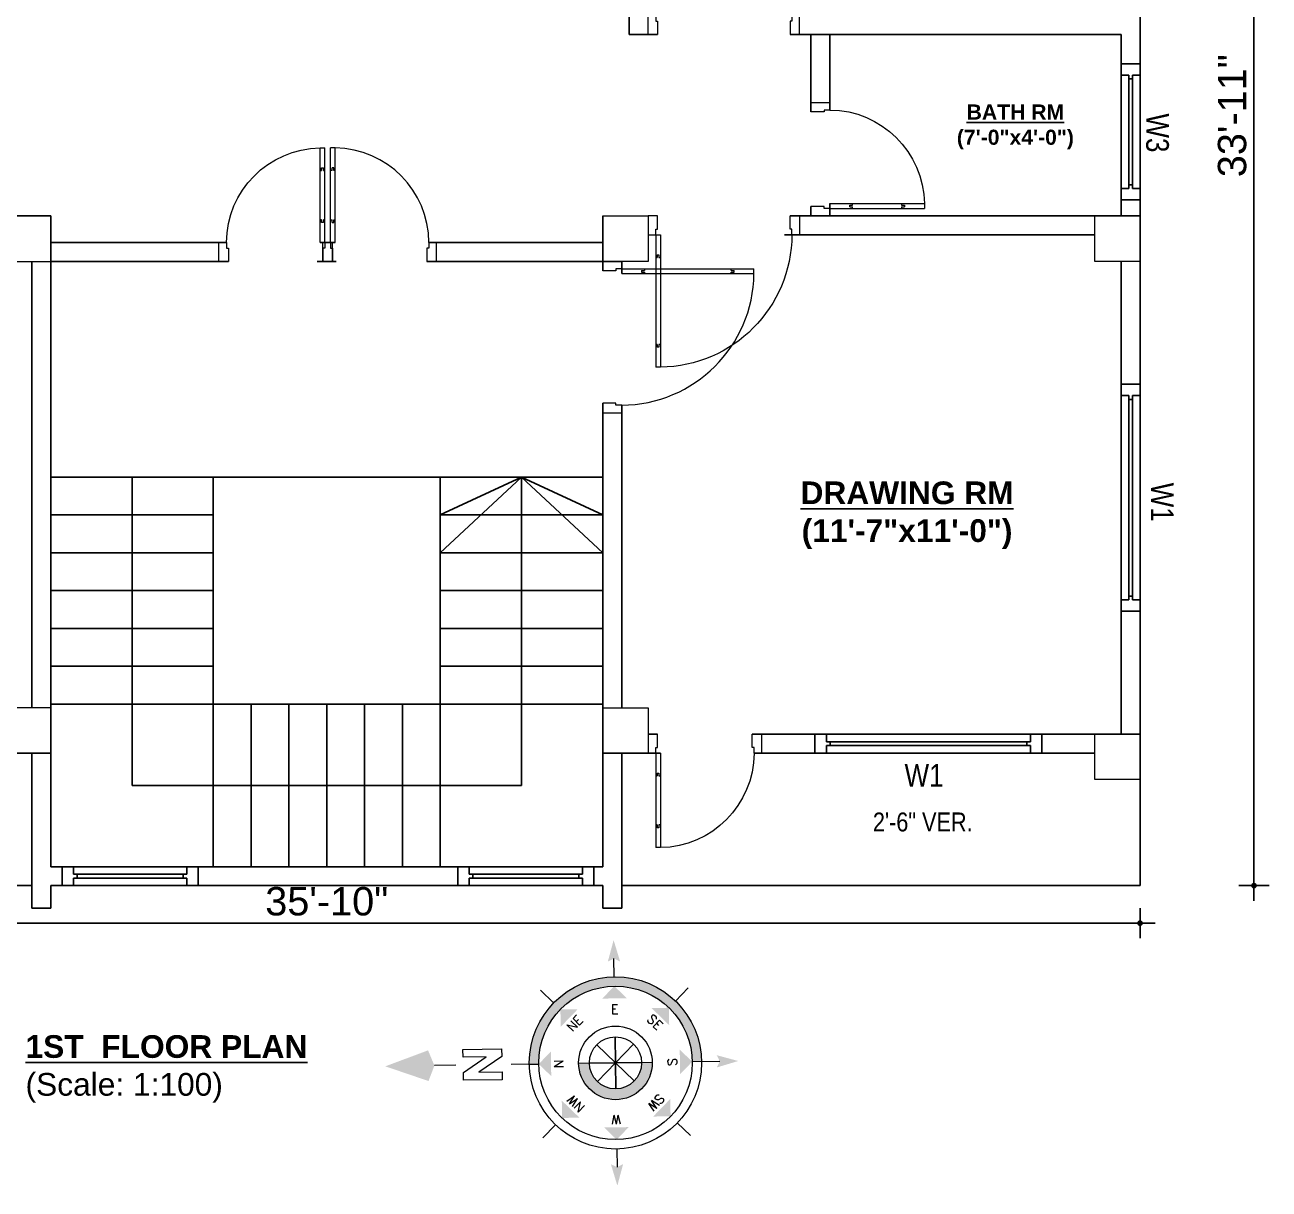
# Model space of a CAD drawing. Header units: inches. Extents: x -4010 to 92088, y -38563 to -1318.
# Drawn here: x 42290.3 to 42619.2, y -26088.3 to -25780.6 of the extents above; entities that cross this region are included whole.
import ezdxf
from ezdxf.enums import TextEntityAlignment as Align

# ---------------------------------------------------------------- set-up
doc = ezdxf.new("R2010")
doc.units = ezdxf.units.IN
doc.header["$MEASUREMENT"] = 0
doc.header["$PDMODE"] = 99
for name, color, linetype, lineweight in [('1-FOUNDATION DIM', 31, 'Continuous', 5), ('Colour 09', 210, 'Continuous', 9), ('DIM', 7, 'Continuous', 15), ('door', 132, 'Continuous', 15)]:
    doc.layers.add(name, color=color, linetype=linetype, lineweight=lineweight)
for name, color, linetype in [('Brick wall', 3, 'Continuous'), ('col', 5, 'Continuous'), ('Door_Win', 3, 'Continuous'), ('TEX', 7, 'Continuous'), ('WINDOOR', 7, 'Continuous')]:
    doc.layers.add(name, color=color, linetype=linetype)
doc.styles.add('ARIAL', font='arial.ttf')
doc.styles.add('ROMANS', font='romans')
doc.styles.get("Standard").update_dxf_attribs({"font": 'ARIALN.TTF'})
doc.dimstyles.new('3-8', dxfattribs={"dimscale": 1.25, "dimtxt": 6, "dimasz": 2, "dimexe": 0.18, "dimexo": 6, "dimgap": 0, "dimtad": 0, "dimdec": 0, "dimzin": 3, "dimdsep": 46, "dimlunit": 3, "dimtxsty": 'ARIAL', "dimblk": 'DD', "dimcen": 1, "dimse1": 1, "dimse2": 1, "dimclrd": 256, "dimclrt": 256, "dimadec": 0, "dimazin": 0, "dimtfac": 0.5, "dimtdec": 0, "dimtmove": 2, "dimatfit": 0, "dimfxl": 0.18, "dimtvp": 0.75, "dimfrac": 1, "dimtolj": 1, "dimtzin": 0, "dimarcsym": 0})

# ---------------------------------------------------------------- blocks, each defined once
blk = doc.blocks.new('A$C30843580')
at = {"layer": 'Colour 09'}
for p, q in [((0, 12), (12, 12)), ((0, 0), (0, 12)), ((12, 12), (12, 0)), ((12, 0), (0, 0))]:
    blk.add_line(p, q, dxfattribs=at)
blk = doc.blocks.new('D40')
at = {"layer": 'door'}
for p, q in [((2, 5), (2, 39.97)), ((3.25, 39.97), (2, 39.97)), ((3.25, 5), (3.25, 39.97)), ((2.4, 33.97), (2, 33.97)), ((2.4, 33.97), (2.4, 34.72)), ((2.85, 34.72), (2.4, 34.72)), ((2.85, 33.97), (2.85, 34.72)), ((3.25, 33.97), (2.85, 33.97)), ((2, 11), (2.4, 11)), ((2.4, 10.25), (2.4, 11)), ((2.4, 10.25), (2.85, 10.25)), ((2.85, 10.25), (2.85, 11)), ((2.85, 11), (3.25, 11)), ((0, 0), (0, 5)), ((0, 5), (2, 5)), ((2, 5), (2, 3.5)), ((2, 5), (3.25, 5)), ((2, 3.5), (2.5, 3.5)), ((2.5, 3.5), (2.5, 0)), ((38, 3.5), (37.5, 3.5)), ((37.5, 3.5), (37.5, 0)), ((40, 5), (38, 5)), ((38, 5), (38, 3.5)), ((40, 0), (40, 5)), ((2.5, 0), (0, 0)), ((37.5, 0), (40, 0))]:
    blk.add_line(p, q, dxfattribs=at)
blk.add_arc((2.88, 4.86), 35.12, 0.2318, 89.393, dxfattribs=at)
blk = doc.blocks.new('D30')
at = {"layer": 'door'}
for p, q in [((2, 5), (2, 29.97)), ((3.25, 29.97), (2, 29.97)), ((3.25, 5), (3.25, 29.97)), ((2.4, 23.97), (2, 23.97)), ((2.4, 23.97), (2.4, 24.72)), ((2.85, 24.72), (2.4, 24.72)), ((2.85, 23.97), (2.85, 24.72)), ((3.25, 23.97), (2.85, 23.97)), ((2, 11), (2.4, 11)), ((2.4, 10.25), (2.4, 11)), ((2.4, 10.25), (2.85, 10.25)), ((2.85, 10.25), (2.85, 11)), ((2.85, 11), (3.25, 11)), ((0, 0), (0, 5)), ((0, 5), (2, 5)), ((2, 5), (2, 3.5)), ((2, 5), (3.25, 5)), ((2, 3.5), (2.5, 3.5)), ((2.5, 3.5), (2.5, 0)), ((28, 3.5), (27.5, 3.5)), ((27.5, 3.5), (27.5, 0)), ((30, 5), (28, 5)), ((28, 5), (28, 3.5)), ((30, 0), (30, 5)), ((2.5, 0), (0, 0)), ((27.5, 0), (30, 0))]:
    blk.add_line(p, q, dxfattribs=at)
blk.add_arc((2.89, 4.86), 25.11, 0.3204, 89.1727, dxfattribs=at)
blk = doc.blocks.new('W-1')
at = {"layer": 'WINDOOR'}
for p, q in [((-60, 0), (-60, -5)), ((-60, 0), (-57, 0)), ((-60, 0), (0, 0)), ((-57, 0), (-57, -2)), ((-3, 0), (-3, -2)), ((0, 0), (0, -5)), ((-57, -2), (-3, -2)), ((-57, -3), (-57, -5)), ((-57, -3), (-3, -3)), ((-56, -2), (-56, -3)), ((-4, -2), (-4, -3)), ((-3, -3), (-3, -5)), ((-57, -5), (-60, -5)), ((-60, -5), (0, -5)), ((0, -5), (-3, -5))]:
    blk.add_line(p, q, dxfattribs=at)
blk = doc.blocks.new('W-3FT')
at = {"layer": 'WINDOOR'}
for p, q in [((-36, 0), (-36, -5)), ((-36, 0), (-33, 0)), ((-36, 0), (0, 0)), ((-33, 0), (-33, -2)), ((-3, 0), (-3, -2)), ((0, 0), (0, -5)), ((-33, -2), (-3, -2)), ((-33, -3), (-33, -5)), ((-33, -3), (-3, -3)), ((-32, -2), (-32, -3)), ((-4, -2), (-4, -3)), ((-3, -3), (-3, -5)), ((-33, -5), (-36, -5)), ((-36, -5), (0, -5)), ((0, -5), (-3, -5))]:
    blk.add_line(p, q, dxfattribs=at)
blk = doc.blocks.new('DD')
for p, q in [((0, 1.6), (0, -1.6)), ((-1.6, 0), (1.6, 0))]:
    blk.add_line(p, q)
at = {"const_width": 0.3}
blk.add_lwpolyline([(-0.15, 0, 1), (0.15, 0, 1)], format="xyb", close=True, dxfattribs=at)
blk = doc.blocks.new('*D844')
at = {"layer": 'col', "lineweight": -2}
blk.add_line((42615.16, -25603.59), (42615.16, -26005.59), dxfattribs=at)
at = {"layer": 'Defpoints', "color": 0}
for p in [(42585.05, -25601.09), (42585.05, -26008.09), (42615.16, -26008.09)]:
    blk.add_point(p, dxfattribs=at)
at = {"layer": 'col', "lineweight": -2, "xscale": 2.5, "yscale": 2.5, "zscale": 2.5}
for p, rotation in [((42615.16, -25601.09), 90), ((42615.16, -26008.09), 270)]:
    blk.add_blockref('DD', p, dxfattribs=dict(at, rotation=rotation))
at = {"layer": 'col', "insert": (42609.41, -25804.59), "char_height": 7.5, "attachment_point": 5, "rotation": 90, "style": 'ARIAL'}
blk.add_mtext('\\A1;33\'-11"', dxfattribs=at)
blk = doc.blocks.new('Anno_North_J_Metric')
at = {"linetype": 'ByBlock', "lineweight": -2}
h = blk.add_hatch(color=0, dxfattribs=at)
h.paths.add_polyline_path([(-4.167, 0), (-4.679, 0, 1), (4.679, 0), (4.167, 0, -1)])
h.paths.add_polyline_path([(1.414, 0), (2, 0, 1), (-2, 0), (-1.414, 0, -1)])
at = {"color": 0, "linetype": 'ByBlock', "lineweight": -2}
for p, q in [((0, 4.679), (0, 5.667)), ((-3.308, 3.308), (-4.007, 4.007)), ((3.308, 3.308), (4.007, 4.007)), ((0, 1.414), (0, -1.414)), ((0, -1.414), (0, 1.414)), ((-1, 1), (1, -1)), ((-1, -1), (1, 1)), ((1, -1), (-1, 1)), ((1, 1), (-1, -1)), ((6.169, 0.401), (6.169, 0.821)), ((6.169, 0.821), (8.269, 0.821)), ((8.269, 0.821), (8.269, 0.401)), ((-4.679, 0), (-5.667, 0)), ((-4.679, 0), (-4.167, 0)), ((-1.414, 0), (-2, 0)), ((-1.414, 0), (1.414, 0)), ((1.414, 0), (-1.414, 0)), ((1.414, 0), (2, 0)), ((4.679, 0), (4.167, 0)), ((4.679, 0), (5.667, 0)), ((7.429, 0.401), (6.169, 0.401)), ((6.169, -0.439), (7.429, 0.401)), ((8.269, 0.401), (7.009, -0.439)), ((8.667, 0), (9.833, 0)), ((6.169, -0.859), (6.169, -0.439)), ((7.009, -0.439), (8.269, -0.439)), ((8.269, -0.439), (8.269, -0.859)), ((8.269, -0.859), (6.169, -0.859)), ((-3.308, -3.308), (-4.007, -4.007)), ((3.308, -3.308), (4.007, -4.007)), ((0, -4.679), (0, -5.667))]:
    blk.add_line(p, q, dxfattribs=at)
for radius in [4.679, 4.167, 2, 1.414]:
    blk.add_circle((0, 0), radius, dxfattribs=at)
for points in [[(-0.333, 5.5), (0, 5.667), (0, 6.667)], [(0, 6.667), (0.333, 5.5), (0, 5.667)], [(0, 4.167), (0.667, 3.5), (-0.667, 3.5)], [(-2.946, 2.946), (-2.003, 2.946), (-2.946, 2.003)], [(2.946, 2.946), (2.946, 2.003), (2.003, 2.946)], [(12.5, 0), (10.167, 0.833), (9.833, 0)], [(-6.667, 0), (-5.5, 0.333), (-5.667, 0)], [(-5.5, -0.333), (-5.667, 0), (-6.667, 0)], [(-4.167, 0), (-3.5, 0.667), (-3.5, -0.667)], [(4.167, 0), (3.5, -0.667), (3.5, 0.667)], [(9.833, 0), (10.167, -0.833), (12.5, 0)], [(-2.946, -2.946), (-2.946, -2.003), (-2.003, -2.946)], [(2.946, -2.946), (2.003, -2.946), (2.946, -2.003)], [(0, -4.167), (-0.667, -3.5), (0.667, -3.5)], [(0, -6.667), (-0.333, -5.5), (0, -5.667)], [(0.333, -5.5), (0, -5.667), (0, -6.667)]]:
    blk.add_solid(points, dxfattribs=at)
at = {"color": 0, "linetype": 'ByBlock', "lineweight": -2, "style": 'ROMANS'}
blk.add_text('W', height=0.5, dxfattribs=at).set_placement((0, 2.833), align=Align.CENTER)
for s, rotation, p in [('SW', 45, (-2.003, 2.003)), ('NW', 315, (2.003, 2.003)), ('S', 270, (-3.333, 0)), ('N', 270, (2.833, 0)), ('SE', 135, (-2, -2)), ('NE', 225, (2, -2)), ('E', 180, (0, -2.667))]:
    blk.add_text(s, height=0.5, rotation=rotation, dxfattribs=at).set_placement(p, align=Align.CENTER)
blk = doc.blocks.new('*D845')
at = {"layer": 'Defpoints', "color": 0}
for p in [(42155.05, -26008.09), (42585.05, -26008.09), (42585.05, -26018.02)]:
    blk.add_point(p, dxfattribs=at)
at = {"layer": 'Door_Win', "lineweight": -2}
blk.add_line((42157.55, -26018.02), (42582.55, -26018.02), dxfattribs=at)
at = {"layer": 'Door_Win', "lineweight": -2, "xscale": 2.5, "yscale": 2.5, "zscale": 2.5, "rotation": 180}
blk.add_blockref('DD', (42155.05, -26018.02), dxfattribs=at)
at = {"layer": 'Door_Win', "lineweight": -2, "xscale": 2.5, "yscale": 2.5, "zscale": 2.5}
blk.add_blockref('DD', (42585.05, -26018.02), dxfattribs=at)
at = {"layer": 'Door_Win', "insert": (42370.05, -26012.28), "char_height": 7.5, "attachment_point": 5, "style": 'ARIAL'}
blk.add_mtext('\\A1;35\'-10"', dxfattribs=at)

msp = doc.modelspace()

# ---------------------------------------------------------------- linework, layer by layer
at = {"layer": 'Brick wall'}
for p, q in [((42585.049, -25980.089), (42585.049, -25642.089)), ((42585.049, -25642.089), (42585.049, -25980.089)), ((42450.009, -25706.089), (42450.009, -25783.089)), ((42450.009, -25706.089), (42450.009, -25783.089)), ((42450.009, -25783.089), (42457.509, -25783.089)), ((42457.509, -25783.089), (42450.009, -25783.089)), ((42492.509, -25783.089), (42498.049, -25783.089)), ((42498.049, -25783.089), (42492.509, -25783.089)), ((42496.049, -25783.089), (42580.049, -25783.089)), ((42580.049, -25783.089), (42496.049, -25783.089)), ((42498.049, -25803.589), (42498.049, -25783.089)), ((42498.049, -25783.089), (42498.049, -25803.589)), ((42503.049, -25803.089), (42503.049, -25783.089)), ((42503.049, -25783.089), (42503.049, -25803.089)), ((42580.049, -25831.089), (42580.049, -25783.089)), ((42580.049, -25783.089), (42580.049, -25831.089)), ((42498.049, -25831.089), (42498.049, -25828.589)), ((42498.049, -25828.589), (42498.049, -25831.089)), ((42503.049, -25831.089), (42503.049, -25827.839)), ((42503.049, -25827.839), (42503.049, -25831.089)), ((42282.589, -25831.089), (42297.089, -25831.089)), ((42297.089, -25831.089), (42297.089, -25845.589)), ((42443.009, -25831.089), (42443.009, -25845.589)), ((42443.009, -25831.089), (42443.009, -25845.589)), ((42585.049, -25831.089), (42492.509, -25831.089)), ((42496.049, -25831.089), (42585.049, -25831.089)), ((42297.089, -25838.089), (42343.549, -25838.089)), ((42368.299, -25838.089), (42372.299, -25838.089)), ((42397.049, -25838.089), (42443.009, -25838.089)), ((42410.549, -25838.089), (42443.009, -25838.089)), ((42443.009, -25838.089), (42410.549, -25838.089)), ((42491.049, -25836.089), (42573.049, -25836.089)), ((42573.049, -25836.089), (42493.009, -25836.089)), ((42292.089, -25843.089), (42292.089, -25846.339)), ((42292.089, -25843.089), (42292.089, -25961.089)), ((42297.089, -25843.089), (42297.089, -25845.589)), ((42297.089, -25843.089), (42297.089, -26003.089)), ((42297.089, -25843.089), (42344.049, -25843.089)), ((42369.049, -25843.089), (42371.549, -25843.089)), ((42396.549, -25843.089), (42443.009, -25843.089)), ((42410.049, -25843.089), (42443.009, -25843.089)), ((42443.009, -25843.089), (42410.049, -25843.089)), ((42443.009, -25843.089), (42443.009, -25845.589)), ((42448.009, -25843.089), (42448.009, -25846.339)), ((42448.009, -25843.089), (42448.009, -25846.339)), ((42580.049, -25968.089), (42580.049, -25843.089)), ((42580.049, -25843.089), (42580.049, -25968.089)), ((42443.009, -25880.589), (42443.009, -26003.089)), ((42443.009, -25880.589), (42443.009, -26003.089)), ((42448.009, -25881.089), (42448.009, -25961.089)), ((42448.009, -25881.089), (42448.009, -25961.089)), ((42297.089, -25900.129), (42443.009, -25900.129)), ((42443.009, -25900.129), (42297.089, -25900.129)), ((42340.049, -25900.129), (42340.049, -26003.089)), ((42400.049, -25900.129), (42400.049, -26003.089)), ((42400.049, -25900.129), (42400.049, -26003.089)), ((42297.089, -25910.129), (42340.049, -25910.129)), ((42400.049, -25910.129), (42443.009, -25910.129)), ((42443.009, -25910.129), (42400.049, -25910.129)), ((42297.089, -25920.129), (42340.049, -25920.129)), ((42400.049, -25920.129), (42443.009, -25920.129)), ((42443.009, -25920.129), (42400.049, -25920.129)), ((42297.089, -25930.129), (42340.049, -25930.129)), ((42400.049, -25930.129), (42443.009, -25930.129)), ((42443.009, -25930.129), (42400.049, -25930.129)), ((42297.089, -25940.129), (42340.049, -25940.129)), ((42400.049, -25940.129), (42443.009, -25940.129)), ((42443.009, -25940.129), (42400.049, -25940.129)), ((42297.089, -25950.129), (42340.049, -25950.129)), ((42400.049, -25950.129), (42443.009, -25950.129)), ((42443.009, -25950.129), (42400.049, -25950.129)), ((42297.089, -25960.129), (42443.009, -25960.129)), ((42443.009, -25960.129), (42297.089, -25960.129)), ((42350.049, -25960.129), (42350.049, -26003.089)), ((42360.049, -25960.129), (42360.049, -26003.089)), ((42370.049, -25960.129), (42370.049, -26003.089)), ((42380.049, -25960.129), (42380.049, -26003.089)), ((42390.049, -25960.129), (42390.049, -26003.089)), ((42390.049, -25960.129), (42390.049, -26003.089)), ((42455.009, -25968.089), (42457.509, -25968.089)), ((42457.509, -25968.089), (42455.009, -25968.089)), ((42482.509, -25968.089), (42585.049, -25968.089)), ((42585.049, -25968.089), (42482.509, -25968.089)), ((42281.839, -25973.089), (42297.089, -25973.089)), ((42292.089, -25973.089), (42292.089, -26014.089)), ((42443.009, -25973.089), (42458.259, -25973.089)), ((42458.259, -25973.089), (42443.009, -25973.089)), ((42448.009, -25973.089), (42448.009, -26008.089)), ((42448.009, -25973.089), (42448.009, -26014.089)), ((42483.009, -25973.089), (42573.049, -25973.089)), ((42573.049, -25973.089), (42483.009, -25973.089)), ((42297.089, -26003.089), (42443.009, -26003.089)), ((42443.009, -26003.089), (42297.089, -26003.089)), ((42297.089, -26008.089), (42443.009, -26008.089)), ((42443.009, -26008.089), (42297.089, -26008.089)), ((42297.089, -26008.089), (42297.089, -26014.015)), ((42443.009, -26008.089), (42443.009, -26013.824))]:
    msp.add_line(p, q, dxfattribs=at)
at = {"layer": 'col'}
for p, q in [((42367.549, -25843.089), (42369.049, -25843.089)), ((42371.549, -25843.089), (42372.549, -25843.089)), ((42318.569, -25910.129), (42318.569, -25900.129)), ((42318.569, -25900.129), (42318.569, -25981.609)), ((42400.049, -25920.129), (42421.529, -25900.129)), ((42400.049, -25910.129), (42421.529, -25900.129)), ((42421.529, -25910.129), (42421.529, -25900.129)), ((42421.529, -25900.129), (42421.529, -25981.609)), ((42421.529, -25900.129), (42443.009, -25920.129)), ((42421.529, -25900.129), (42443.009, -25910.129)), ((42443.009, -25910.129), (42400.049, -25910.129)), ((42443.009, -25920.129), (42400.049, -25920.129)), ((42585.049, -25980.089), (42585.049, -26008.089)), ((42350.049, -25981.609), (42318.569, -25981.609)), ((42318.569, -25981.609), (42421.529, -25981.609)), ((42292.089, -26008.089), (42155.049, -26008.089)), ((42448.009, -26008.089), (42585.049, -26008.089)), ((42448.009, -26008.089), (42585.049, -26008.089)), ((42292.089, -26014.089), (42297.089, -26014.089))]:
    msp.add_line(p, q, dxfattribs=at)
at = {"layer": 'Door_Win'}
for p, q in [((42443.009, -26008.089), (42443.009, -26014.089)), ((42292.089, -26014.089), (42297.089, -26014.015)), ((42443.009, -26014.089), (42448.009, -26014.089))]:
    msp.add_line(p, q, dxfattribs=at)

# ---------------------------------------------------------------- block references
at = {"layer": '1-FOUNDATION DIM'}
for name, p in [('D40', (42455.009, -25783.089)), ('D30', (42369.049, -25843.089))]:
    msp.add_blockref(name, p, dxfattribs=at)
at = {"layer": '1-FOUNDATION DIM', "xscale": -1}
for name, p, rotation in [('D30', (42498.049, -25831.089), 270), ('D40', (42455.009, -25831.089), 180), ('D40', (42455.009, -25831.089), 180), ('D30', (42455.009, -25968.089), 180)]:
    msp.add_blockref(name, p, dxfattribs=dict(at, rotation=rotation))
msp.add_blockref('D30', (42371.549, -25843.089), dxfattribs=at)
at = {"layer": '1-FOUNDATION DIM', "rotation": 270}
msp.add_blockref('D40', (42443.009, -25843.089), dxfattribs=at)
at = {"layer": 'Brick wall', "rotation": 90}
msp.add_blockref('W-3FT', (42580.049, -25790.842), dxfattribs=at)
at = {"layer": 'Brick wall'}
for p in [(42336.084, -26003.089), (42440.666, -26003.089)]:
    msp.add_blockref('W-3FT', p, dxfattribs=at)
at = {"layer": 'Colour 09', "xscale": -1}
for p in [(42297.089, -25843.089), (42297.089, -25973.089)]:
    msp.add_blockref('A$C30843580', p, dxfattribs=at)
at = {"layer": 'Colour 09'}
for p in [(42443.009, -25843.089), (42443.009, -25843.089), (42573.049, -25843.089), (42573.049, -25843.089), (42443.009, -25973.089), (42443.009, -25973.089), (42573.049, -25980.089)]:
    msp.add_blockref('A$C30843580', p, dxfattribs=at)
at = {"layer": 'DIM', "ltscale": 500000, "xscale": 4.868047777727043, "yscale": 4.868047777723405, "zscale": 4.868047795855299, "rotation": 180.8671012841935}
msp.add_blockref('Anno_North_J_Metric', (42446.376, -26054.945), dxfattribs=at)
at = {"layer": 'WINDOOR', "ltscale": 10}
for p, rotation in [((42585.049, -25935.589), 270), ((42499.111, -25973.089), 180)]:
    msp.add_blockref('W-1', p, dxfattribs=dict(at, rotation=rotation))

# ---------------------------------------------------------------- texts
at = {"layer": 'TEX'}
for s, insert, char_height, width, attachment_point in [('{\\fArial|b1|i0|c0|p34;\\LBATH RM\\P\\l(7\'-0"x4\'-0")}', (42552.082, -25807.559), 4, 86.60934, 5), ('{\\fArial|b1|i0|c0|p34;\\LDRAWING RM \\P\\l(11\'-7"x11\'-0")}', (42523.449, -25910.174), 6, 86.60934, 5), ('{\\fArial Rounded MT Bold|b0|i0|c0|p34;\\L1ST  FLOOR PLAN\\P\\fArial|b0|i0|c0|p34;\\l(Scale: 1:100)}', (42290.417, -26047.624), 6, 271.47295, 1)]:
    msp.add_mtext(s, dxfattribs=dict(at, insert=insert, char_height=char_height, width=width, attachment_point=attachment_point))
at = {"layer": 'TEX', "linetype": 'ByBlock', "char_height": 6, "width": 18.77154, "rotation": 270}
for s, insert, attachment_point in [('W3', (42586.577, -25814.298), 9), ('{\\fArial Narrow|b0|i0|c0|p34;W1}', (42593.901, -25901.599), 1)]:
    msp.add_mtext(s, dxfattribs=dict(at, insert=insert, attachment_point=attachment_point))
at = {"layer": 'TEX', "linetype": 'ByBlock'}
for s, insert, char_height, width, attachment_point in [('{\\fArial Narrow|b0|i0|c0|p34;W1}', (42533.1, -25981.94), 6, 18.77154, 9), ('2\'-6" VER.', (42527.602, -25993.84), 5, 75.17356, 8)]:
    msp.add_mtext(s, dxfattribs=dict(at, insert=insert, char_height=char_height, width=width, attachment_point=attachment_point))

# ---------------------------------------------------------------- dimensions: what is measured, and where the dimension line sits
at = {"layer": 'col'}
dim = msp.add_linear_dim(base=(42615.157, -26008.089), p1=(42585.049, -25601.089), p2=(42585.049, -26008.089), angle=90, dimstyle='3-8', dxfattribs=at)
dim.commit()
dim.dimension.update_dxf_attribs({"geometry": '*D844', "text_midpoint": (42609.409, -25804.589)})
at = {"layer": 'Door_Win'}
dim = msp.add_linear_dim(base=(42585.049, -26018.024), p1=(42155.049, -26008.089), p2=(42585.049, -26008.089), dimstyle='3-8', dxfattribs=at)
dim.commit()
dim.dimension.update_dxf_attribs({"geometry": '*D845', "text_midpoint": (42370.049, -26012.276)})

doc.saveas('drawing.dxf')
